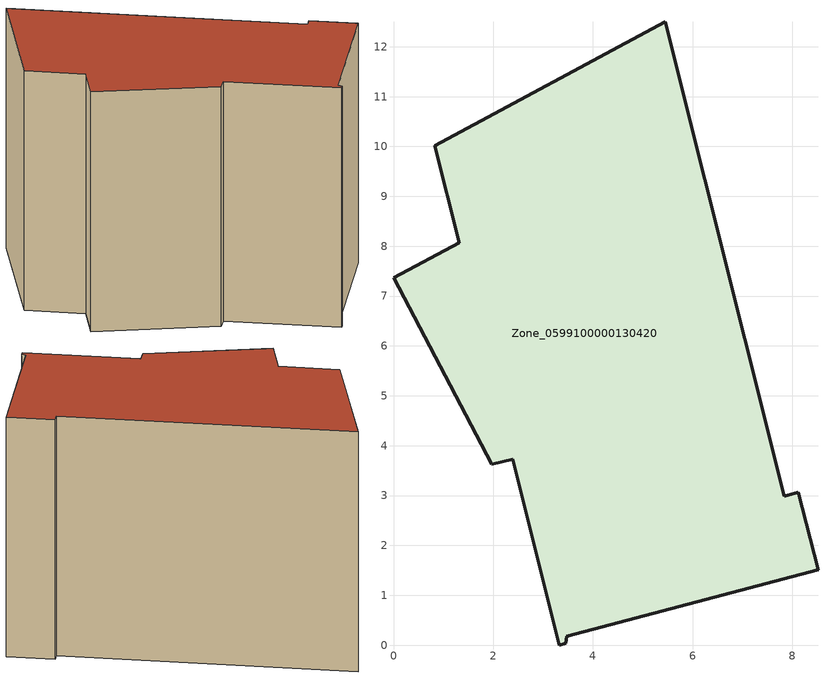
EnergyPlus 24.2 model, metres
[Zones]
Zone_0599100000130420
 floor ground (C_G): 3.32,0 2.39,3.73 1.97,3.63 0,7.37 1.32,8.07 0.83,10.02 5.45,12.5 7.84,2.99 8.12,3.07 8.51,1.51 3.47,0.18 3.46,0.03 z0
 wall outside (C_F): 1.97,3.63 2.39,3.73 3.32,0 3.46,0.03 3.47,0.18 8.51,1.51 8.12,3.07 7.84,2.99 5.45,12.5 0.83,10.02 1.32,8.07 0,7.37 1.97,3.63 z0:8.36
 roof outside (C_R): 2.39,3.73 3.32,0 3.46,0.03 3.47,0.18 8.51,1.51 8.12,3.07 7.84,2.99 5.45,12.5 0.83,10.02 1.32,8.07 0,7.37 1.97,3.63 z8.36
[BUILDING]
Pand.0599100000130420: North Axis=0; Terrain=City; Loads Convergence Tolerance Value=0.04; Temperature Convergence Tolerance Value=0.4; Solar Distribution=FullExterior; Maximum Number of Warmup Days=25; Minimum Number of Warmup Days=1
[Site:Location]
Rotterdam.The.Hague.AP_ZH_NLD Design_Conditions: Latitude=51.96; Longitude=4.45; Time Zone=1; Elevation=-4.5
[SITE:GROUNDTEMPERATURE:BUILDINGSURFACE]
18, 18, 18, 18, 18, 18, 18, 18, 18, 18, 18, 18
[MATERIAL] Thermal Absorptance=0.9; Solar Absorptance=0.7; Visible Absorptance=0.7
Name | Roughness | Thickness | Conductivity | Density | Specific Heat
G.TC.1992-2005 | MediumSmooth | 0.15 | 0.06 | 540 | 1210
F.TC.1992-2005 | Rough | 0.3 | 0.12 | 1920 | 840
R.TC.1992-2005 | MediumRough | 0.2 | 0.08 | 1500 | 1000
[CONSTRUCTION]
C_G: G.TC.1992-2005
C_F: F.TC.1992-2005
C_R: R.TC.1992-2005
[ZONE]
Zone_0599100000130420: Type=1; Multiplier=1; Ceiling Height=Autocalculate; Volume=Autocalculate; Floor Area=autocalculate; Part of Total Floor Area=Yes
[ZONEINFILTRATION:DESIGNFLOWRATE]
Infil_Zone_0599100000130420: Zone or ZoneList or Space or SpaceList=Zone_0599100000130420; Schedule=AlwaysOn; Design Flow Rate Calculation Method=Flow/Area; Flow Rate per Floor Area=0.0015; Constant Term Coefficient=1; Temperature Term Coefficient=0; Velocity Term Coefficient=0; Velocity Squared Term Coefficient=0
[HVACTEMPLATE:ZONE:IDEALLOADSAIRSYSTEM]
Zone_0599100000130420: Maximum Heating Supply Air Temperature=50; Minimum Cooling Supply Air Temperature=13; Maximum Heating Supply Air Humidity Ratio=0.0156; Minimum Cooling Supply Air Humidity Ratio=0.0077; Heating Limit=NoLimit; Cooling Limit=NoLimit; Dehumidification Control Type=ConstantSensibleHeatRatio; Cooling Sensible Heat Ratio=0.7; Dehumidification Setpoint=60; Humidification Control Type=None; Humidification Setpoint=30; Outdoor Air Method=None; Outdoor Air Flow Rate per Person=0.00944; Outdoor Air Flow Rate per Zone Floor Area=0; Outdoor Air Flow Rate per Zone=0; Demand Controlled Ventilation Type=None; Outdoor Air Economizer Type=NoEconomizer; Heat Recovery Type=None; Sensible Heat Recovery Effectiveness=0.7; Latent Heat Recovery Effectiveness=0.65
[ZONECONTROL:THERMOSTAT]
ThermostatControl_Zone_0599100000130420: Zone or ZoneList=Zone_0599100000130420; Control Type Schedule=DualSetpointControlType; Control 1=Thermostat_Zone_0599100000130420; Temperature Difference Between Cutout And Setpoint=0
[THERMOSTATSETPOINT:DUALSETPOINT]
Thermostat_Zone_0599100000130420: Heating Setpoint Temperature Schedule=HeatingSetpoint_Zone_0599100000130420; Cooling Setpoint Temperature Schedule=CoolingSetpoint_Zone_0599100000130420
[SCHEDULE:COMPACT]
HeatingSetpoint_Zone_0599100000130420: Through: 12/31, For: AllDays, Until: 24:00, 21
CoolingSetpoint_Zone_0599100000130420: Through: 12/31, For: AllDays, Until: 24:00, 24
DualSetpointControlType: Through: 12/31, For: AllDays, Until: 24:00, 4
AlwaysOn: Through: 12/31, For: AllDays, Until: 24:00, 1
